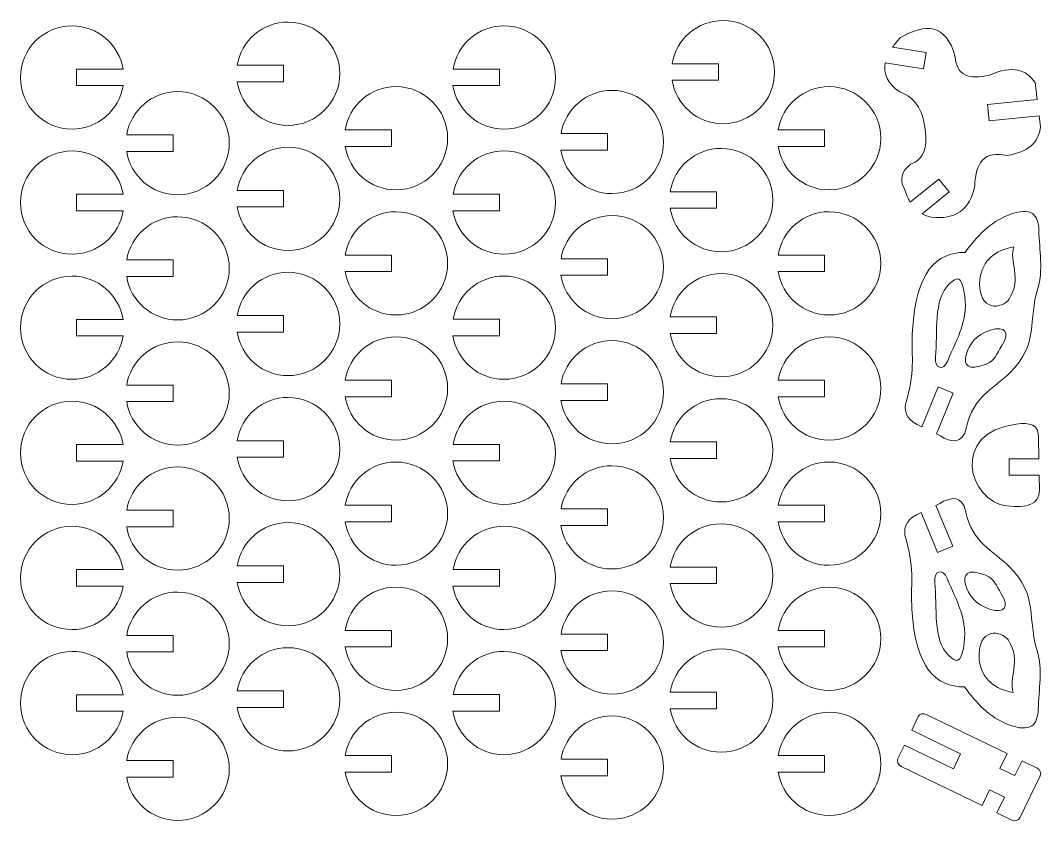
# Model space of a CAD drawing. Header units: millimetres. Extents: x -44 to 217, y -20 to 184.
# Drawn here: x -44.4 to 79.3, y -18.8 to 78.1 of the extents above; entities that cross this region are included whole.
import ezdxf

# ---------------------------------------------------------------- set-up
doc = ezdxf.new("R2010")
doc.units = ezdxf.units.MM
doc.linetypes.add('K5LT_THIN', pattern=[0])
doc.layers.add('Layer 1', color=7, linetype='Continuous')

msp = doc.modelspace()

# ---------------------------------------------------------------- linework, layer by layer
at = {"layer": 'Layer 1', "color": 7, "linetype": 'K5LT_THIN', "lineweight": 18}
for p, q in [((65.11, 74.21), (61.06, 74.85)), ((64.8, 72.25), (65.11, 74.21)), ((-37.64, 70.21), (-37.64, 72.21)), ((-37.64, 72.21), (-32.02, 72.21)), ((-12.6, 72.67), (-18.22, 72.67)), ((-12.6, 70.67), (-12.6, 72.67)), ((13.51, 72.22), (7.9, 72.22)), ((13.51, 70.22), (13.51, 72.22)), ((40.01, 72.86), (34.39, 72.86)), ((40.01, 70.86), (40.01, 72.86)), ((60.18, 72.98), (64.8, 72.25)), ((-18.22, 70.67), (-12.6, 70.67)), ((34.39, 70.86), (40.01, 70.86)), ((78.29, 70.59), (78.54, 68.55)), ((-32.02, 70.21), (-37.64, 70.21)), ((7.89, 70.22), (13.51, 70.22)), ((78.54, 68.55), (72.54, 67.92)), ((72.54, 67.92), (72.75, 65.95)), ((72.75, 65.95), (78.78, 66.58)), ((78.78, 66.58), (78.94, 65.24)), ((0.46, 64.86), (-5.16, 64.86)), ((0.46, 62.86), (0.46, 64.86)), ((26.57, 64.41), (20.96, 64.41)), ((26.57, 62.41), (26.57, 64.41)), ((52.84, 64.86), (47.22, 64.86)), ((52.84, 62.86), (52.84, 64.86)), ((-25.96, 64.26), (-31.58, 64.26)), ((-25.96, 62.26), (-25.96, 64.26)), ((-31.58, 62.26), (-25.96, 62.26)), ((-5.16, 62.86), (0.46, 62.86)), ((20.95, 62.41), (26.57, 62.41)), ((47.22, 62.86), (52.84, 62.86)), ((66.65, 58.92), (63.2, 56.13)), ((67.91, 57.37), (66.65, 58.92)), ((-37.64, 55.08), (-37.64, 57.08)), ((-37.64, 57.08), (-32.02, 57.08)), ((-12.6, 57.54), (-18.22, 57.54)), ((-12.6, 55.54), (-12.6, 57.54)), ((13.51, 57.09), (7.9, 57.09)), ((13.51, 55.09), (13.51, 57.09)), ((39.78, 57.39), (34.16, 57.39)), ((39.78, 55.39), (39.78, 57.39)), ((64.64, 54.73), (67.91, 57.37)), ((-32.02, 55.08), (-37.64, 55.08)), ((-18.22, 55.54), (-12.6, 55.54)), ((7.89, 55.09), (13.51, 55.09)), ((34.16, 55.39), (39.78, 55.39)), ((0.46, 49.73), (-5.16, 49.73)), ((0.46, 47.73), (0.46, 49.73)), ((52.84, 49.73), (47.22, 49.73)), ((52.84, 47.73), (52.84, 49.73)), ((-25.96, 49.13), (-31.58, 49.13)), ((-25.96, 47.13), (-25.96, 49.13)), ((26.57, 49.28), (20.96, 49.28)), ((26.57, 47.28), (26.57, 49.28)), ((-31.58, 47.13), (-25.96, 47.13)), ((-5.16, 47.73), (0.46, 47.73)), ((20.95, 47.28), (26.57, 47.28)), ((47.22, 47.73), (52.84, 47.73)), ((-12.6, 42.41), (-18.22, 42.41)), ((-12.6, 40.41), (-12.6, 42.41)), ((39.78, 42.26), (34.16, 42.26)), ((39.78, 40.26), (39.78, 42.26)), ((-37.64, 39.95), (-37.64, 41.95)), ((-37.64, 41.95), (-32.02, 41.95)), ((13.51, 41.96), (7.9, 41.96)), ((13.51, 39.96), (13.51, 41.96)), ((-32.02, 39.95), (-37.64, 39.95)), ((-18.22, 40.41), (-12.6, 40.41)), ((7.89, 39.96), (13.51, 39.96)), ((34.16, 40.26), (39.78, 40.26)), ((-25.96, 34), (-31.58, 34)), ((-25.96, 32), (-25.96, 34)), ((0.46, 34.6), (-5.16, 34.6)), ((0.46, 32.6), (0.46, 34.6)), ((26.57, 34.15), (20.96, 34.15)), ((26.57, 32.15), (26.57, 34.15)), ((52.84, 34.6), (47.22, 34.6)), ((52.84, 32.6), (52.84, 34.6)), ((64.58, 28.96), (66.58, 33.78)), ((66.58, 33.78), (68.41, 33.02)), ((-5.16, 32.6), (0.46, 32.6)), ((47.22, 32.6), (52.84, 32.6)), ((68.41, 33.02), (66.37, 28.09)), ((-31.58, 32), (-25.96, 32)), ((20.95, 32.15), (26.57, 32.15)), ((64.02, 29.23), (64.58, 28.96)), ((-12.6, 27.28), (-18.22, 27.28)), ((-12.6, 25.28), (-12.6, 27.28)), ((66.37, 28.09), (66.86, 27.85)), ((78.73, 27.67), (78.77, 25.1)), ((-37.64, 24.82), (-37.64, 26.82)), ((-37.64, 26.82), (-32.02, 26.82)), ((13.51, 26.83), (7.9, 26.83)), ((13.51, 24.83), (13.51, 26.83)), ((39.78, 27.13), (34.16, 27.13)), ((39.78, 25.13), (39.78, 27.13)), ((-32.02, 24.82), (-37.64, 24.82)), ((-18.22, 25.28), (-12.6, 25.28)), ((7.89, 24.83), (13.51, 24.83)), ((34.16, 25.13), (39.78, 25.13)), ((78.77, 25.1), (75.18, 25.1)), ((75.18, 25.1), (75.18, 23.11)), ((75.18, 23.11), (78.8, 23.11)), ((78.8, 23.11), (78.82, 21.28)), ((-25.96, 18.87), (-31.58, 18.87)), ((-25.96, 16.87), (-25.96, 18.87)), ((0.46, 19.47), (-5.16, 19.47)), ((0.46, 17.47), (0.46, 19.47)), ((26.57, 19.02), (20.96, 19.02)), ((26.57, 17.02), (26.57, 19.02)), ((52.84, 19.47), (47.22, 19.47)), ((52.84, 17.47), (52.84, 19.47)), ((63.94, 18.32), (64.5, 18.59)), ((64.5, 18.59), (66.5, 13.76)), ((66.29, 19.46), (66.78, 19.7)), ((68.34, 14.53), (66.29, 19.46)), ((-5.16, 17.47), (0.46, 17.47)), ((47.22, 17.47), (52.84, 17.47)), ((-31.58, 16.87), (-25.96, 16.87)), ((20.95, 17.02), (26.57, 17.02)), ((66.5, 13.76), (68.34, 14.53)), ((-37.64, 9.69), (-37.64, 11.69)), ((-37.64, 11.69), (-32.02, 11.69)), ((-12.6, 12.15), (-18.22, 12.15)), ((-12.6, 10.15), (-12.6, 12.15)), ((13.51, 11.7), (7.9, 11.7)), ((13.51, 9.7), (13.51, 11.7)), ((39.78, 12), (34.16, 12)), ((39.78, 10), (39.78, 12)), ((-18.22, 10.15), (-12.6, 10.15)), ((34.16, 10), (39.78, 10)), ((-32.02, 9.69), (-37.64, 9.69)), ((7.89, 9.7), (13.51, 9.7)), ((-25.96, 3.74), (-31.58, 3.74)), ((-25.96, 1.74), (-25.96, 3.74)), ((0.46, 4.34), (-5.16, 4.34)), ((0.46, 2.34), (0.46, 4.34)), ((26.57, 3.89), (20.96, 3.89)), ((26.57, 1.89), (26.57, 3.89)), ((52.84, 4.34), (47.22, 4.34)), ((52.84, 2.34), (52.84, 4.34)), ((-31.58, 1.74), (-25.96, 1.74)), ((-5.16, 2.34), (0.46, 2.34)), ((20.95, 1.89), (26.57, 1.89)), ((47.22, 2.34), (52.84, 2.34)), ((-37.64, -5.44), (-37.64, -3.44)), ((-37.64, -3.44), (-32.02, -3.44)), ((-12.6, -2.98), (-18.22, -2.98)), ((-12.6, -4.98), (-12.6, -2.98)), ((13.51, -3.43), (7.9, -3.43)), ((13.51, -5.43), (13.51, -3.43)), ((39.78, -3.13), (34.16, -3.13)), ((39.78, -5.13), (39.78, -3.13)), ((-32.02, -5.44), (-37.64, -5.44)), ((-18.22, -4.98), (-12.6, -4.98)), ((7.89, -5.43), (13.51, -5.43)), ((34.16, -5.13), (39.78, -5.13)), ((64.17, -6.09), (63.38, -7.74)), ((74.93, -10.56), (65.13, -5.81)), ((63.38, -7.74), (69.28, -10.6)), ((62.51, -9.53), (61.71, -11.17)), ((68.42, -12.39), (62.51, -9.53)), ((0.46, -10.79), (-5.16, -10.79)), ((0.46, -12.79), (0.46, -10.79)), ((52.84, -10.79), (47.22, -10.79)), ((52.84, -12.79), (52.84, -10.79)), ((69.28, -10.6), (68.42, -12.39)), ((74.05, -12.35), (74.93, -10.56)), ((-25.96, -11.39), (-31.58, -11.39)), ((-25.96, -13.39), (-25.96, -11.39)), ((26.57, -11.24), (20.96, -11.24)), ((26.57, -13.24), (26.57, -11.24)), ((62.09, -12.1), (71.88, -16.85)), ((75.84, -13.22), (74.05, -12.35)), ((76.72, -11.43), (75.84, -13.22)), ((78.54, -12.31), (76.72, -11.43)), ((-31.58, -13.39), (-25.96, -13.39)), ((-5.16, -12.79), (0.46, -12.79)), ((20.95, -13.24), (26.57, -13.24)), ((47.22, -12.79), (52.84, -12.79)), ((76.45, -18.31), (78.91, -13.24)), ((71.88, -16.85), (72.8, -14.95)), ((72.8, -14.95), (74.59, -15.82)), ((74.59, -15.82), (73.67, -17.71)), ((73.67, -17.71), (75.5, -18.6))]:
    msp.add_line(p, q, dxfattribs=at)
for points in [[(34.39, 72.86), (34.87, 75.83), (37.45, 78.09), (40.55, 78.09), (44, 78.09), (46.79, 75.3), (46.79, 68.4), (44, 65.61), (40.55, 65.61)], [(-32.02, 72.21), (-32.51, 75.18), (-35.08, 77.44), (-38.18, 77.44), (-41.63, 77.44), (-44.43, 74.65), (-44.43, 67.75), (-41.63, 64.96), (-38.18, 64.96)], [(-18.22, 72.67), (-17.73, 75.63), (-15.16, 77.9), (-12.06, 77.9), (-8.61, 77.9), (-5.81, 75.1), (-5.81, 68.21), (-8.61, 65.41), (-12.06, 65.41)], [(7.9, 72.22), (8.38, 75.18), (10.96, 77.45), (14.06, 77.45), (17.51, 77.45), (20.3, 74.65), (20.3, 67.76), (17.51, 64.96), (14.06, 64.96)], [(-31.58, 64.26), (-31.09, 67.23), (-28.52, 69.49), (-25.42, 69.49), (-21.97, 69.49), (-19.17, 66.7), (-19.17, 59.8), (-21.97, 57.01), (-25.42, 57.01)], [(-5.16, 64.86), (-4.68, 67.83), (-2.1, 70.09), (1, 70.09), (4.45, 70.09), (7.24, 67.3), (7.24, 60.4), (4.45, 57.61), (1, 57.61)], [(20.96, 64.41), (21.44, 67.38), (24.01, 69.64), (27.12, 69.64), (30.56, 69.64), (33.36, 66.85), (33.36, 59.95), (30.56, 57.16), (27.12, 57.16)], [(47.22, 64.86), (47.71, 67.83), (50.28, 70.09), (53.38, 70.09), (56.83, 70.09), (59.63, 67.3), (59.63, 60.4), (56.83, 57.61), (53.38, 57.61)], [(-32.02, 57.08), (-32.51, 60.05), (-35.08, 62.31), (-38.18, 62.31), (-41.63, 62.31), (-44.43, 59.52), (-44.43, 52.62), (-41.63, 49.83), (-38.18, 49.83)], [(-18.22, 57.54), (-17.73, 60.5), (-15.16, 62.77), (-12.06, 62.77), (-8.61, 62.77), (-5.81, 59.97), (-5.81, 53.08), (-8.61, 50.28), (-12.06, 50.28)], [(7.9, 57.09), (8.38, 60.05), (10.96, 62.32), (14.06, 62.32), (17.51, 62.32), (20.3, 59.52), (20.3, 52.63), (17.51, 49.83), (14.06, 49.83)], [(34.16, 57.39), (34.65, 60.35), (37.22, 62.62), (40.33, 62.62), (43.77, 62.62), (46.57, 59.82), (46.57, 52.93), (43.77, 50.13), (40.33, 50.13)], [(-5.16, 49.73), (-4.68, 52.7), (-2.1, 54.96), (1, 54.96), (4.45, 54.96), (7.24, 52.17), (7.24, 45.27), (4.45, 42.48), (1, 42.48)], [(20.96, 49.28), (21.44, 52.25), (24.01, 54.51), (27.12, 54.51), (30.56, 54.51), (33.36, 51.72), (33.36, 44.82), (30.56, 42.03), (27.12, 42.03)], [(47.22, 49.73), (47.71, 52.7), (50.28, 54.96), (53.38, 54.96), (56.83, 54.96), (59.63, 52.17), (59.63, 45.27), (56.83, 42.48), (53.38, 42.48)], [(-31.58, 49.13), (-31.09, 52.1), (-28.52, 54.36), (-25.42, 54.36), (-21.97, 54.36), (-19.17, 51.57), (-19.17, 44.67), (-21.97, 41.88), (-25.42, 41.88)], [(-32.02, 41.95), (-32.51, 44.92), (-35.08, 47.18), (-38.18, 47.18), (-41.63, 47.18), (-44.43, 44.39), (-44.43, 37.49), (-41.63, 34.7), (-38.18, 34.7)], [(-18.22, 42.41), (-17.73, 45.37), (-15.16, 47.64), (-12.06, 47.64), (-8.61, 47.64), (-5.81, 44.84), (-5.81, 37.95), (-8.61, 35.15), (-12.06, 35.15)], [(7.9, 41.96), (8.38, 44.92), (10.96, 47.19), (14.06, 47.19), (17.51, 47.19), (20.3, 44.39), (20.3, 37.5), (17.51, 34.7), (14.06, 34.7)], [(34.16, 42.26), (34.65, 45.22), (37.22, 47.49), (40.33, 47.49), (43.77, 47.49), (46.57, 44.69), (46.57, 37.8), (43.77, 35), (40.33, 35)], [(-5.16, 34.6), (-4.68, 37.57), (-2.1, 39.83), (1, 39.83), (4.45, 39.83), (7.24, 37.04), (7.24, 30.14), (4.45, 27.35), (1, 27.35)], [(47.22, 34.6), (47.71, 37.57), (50.28, 39.83), (53.38, 39.83), (56.83, 39.83), (59.63, 37.04), (59.63, 30.14), (56.83, 27.35), (53.38, 27.35)], [(-31.58, 34), (-31.09, 36.97), (-28.52, 39.23), (-25.42, 39.23), (-21.97, 39.23), (-19.17, 36.44), (-19.17, 29.54), (-21.97, 26.75), (-25.42, 26.75)], [(20.96, 34.15), (21.44, 37.12), (24.01, 39.38), (27.12, 39.38), (30.56, 39.38), (33.36, 36.59), (33.36, 29.69), (30.56, 26.9), (27.12, 26.9)], [(-18.22, 27.28), (-17.73, 30.24), (-15.16, 32.51), (-12.06, 32.51), (-8.61, 32.51), (-5.81, 29.71), (-5.81, 22.82), (-8.61, 20.02), (-12.06, 20.02)], [(34.16, 27.13), (34.65, 30.09), (37.22, 32.36), (40.33, 32.36), (43.77, 32.36), (46.57, 29.56), (46.57, 22.67), (43.77, 19.87), (40.33, 19.87)], [(-32.02, 26.82), (-32.51, 29.79), (-35.08, 32.05), (-38.18, 32.05), (-41.63, 32.05), (-44.43, 29.26), (-44.43, 22.36), (-41.63, 19.57), (-38.18, 19.57)], [(7.9, 26.83), (8.38, 29.79), (10.96, 32.06), (14.06, 32.06), (17.51, 32.06), (20.3, 29.26), (20.3, 22.37), (17.51, 19.57), (14.06, 19.57)], [(-31.58, 18.87), (-31.09, 21.84), (-28.52, 24.1), (-25.42, 24.1), (-21.97, 24.1), (-19.17, 21.31), (-19.17, 14.41), (-21.97, 11.62), (-25.42, 11.62)], [(-5.16, 19.47), (-4.68, 22.44), (-2.1, 24.7), (1, 24.7), (4.45, 24.7), (7.24, 21.91), (7.24, 15.01), (4.45, 12.22), (1, 12.22)], [(20.96, 19.02), (21.44, 21.99), (24.01, 24.25), (27.12, 24.25), (30.56, 24.25), (33.36, 21.46), (33.36, 14.56), (30.56, 11.77), (27.12, 11.77)], [(47.22, 19.47), (47.71, 22.44), (50.28, 24.7), (53.38, 24.7), (56.83, 24.7), (59.63, 21.91), (59.63, 15.01), (56.83, 12.22), (53.38, 12.22)], [(-18.22, 12.15), (-17.73, 15.11), (-15.16, 17.38), (-12.06, 17.38), (-8.61, 17.38), (-5.81, 14.58), (-5.81, 7.69), (-8.61, 4.89), (-12.06, 4.89)], [(-32.02, 11.69), (-32.51, 14.66), (-35.08, 16.93), (-38.18, 16.93), (-41.63, 16.93), (-44.43, 14.13), (-44.43, 7.23), (-41.63, 4.44), (-38.18, 4.44)], [(7.9, 11.7), (8.38, 14.66), (10.96, 16.93), (14.06, 16.93), (17.51, 16.93), (20.3, 14.13), (20.3, 7.24), (17.51, 4.44), (14.06, 4.44)], [(34.16, 12), (34.65, 14.96), (37.22, 17.23), (40.33, 17.23), (43.77, 17.23), (46.57, 14.43), (46.57, 7.54), (43.77, 4.74), (40.33, 4.74)], [(-31.58, 3.74), (-31.09, 6.71), (-28.52, 8.97), (-25.42, 8.97), (-21.97, 8.97), (-19.17, 6.18), (-19.17, -0.72), (-21.97, -3.51), (-25.42, -3.51)], [(-5.16, 4.34), (-4.68, 7.31), (-2.1, 9.57), (1, 9.57), (4.45, 9.57), (7.24, 6.78), (7.24, -0.12), (4.45, -2.91), (1, -2.91)], [(20.96, 3.89), (21.44, 6.86), (24.01, 9.12), (27.12, 9.12), (30.56, 9.12), (33.36, 6.33), (33.36, -0.57), (30.56, -3.36), (27.12, -3.36)], [(47.22, 4.34), (47.71, 7.31), (50.28, 9.57), (53.38, 9.57), (56.83, 9.57), (59.63, 6.78), (59.63, -0.12), (56.83, -2.91), (53.38, -2.91)], [(-32.02, -3.44), (-32.51, -0.47), (-35.08, 1.8), (-38.18, 1.8), (-41.63, 1.8), (-44.43, -1), (-44.43, -7.9), (-41.63, -10.69), (-38.18, -10.69)], [(-18.22, -2.98), (-17.73, -0.02), (-15.16, 2.25), (-12.06, 2.25), (-8.61, 2.25), (-5.81, -0.55), (-5.81, -7.44), (-8.61, -10.24), (-12.06, -10.24)], [(7.9, -3.43), (8.38, -0.47), (10.96, 1.8), (14.06, 1.8), (17.51, 1.8), (20.3, -1), (20.3, -7.89), (17.51, -10.69), (14.06, -10.69)], [(34.16, -3.13), (34.65, -0.17), (37.22, 2.1), (40.33, 2.1), (43.77, 2.1), (46.57, -0.7), (46.57, -7.59), (43.77, -10.39), (40.33, -10.39)], [(-31.58, -11.39), (-31.09, -8.42), (-28.52, -6.16), (-25.42, -6.16), (-21.97, -6.16), (-19.17, -8.95), (-19.17, -15.85), (-21.97, -18.64), (-25.42, -18.64)], [(-5.16, -10.79), (-4.68, -7.82), (-2.1, -5.56), (1, -5.56), (4.45, -5.56), (7.24, -8.35), (7.24, -15.25), (4.45, -18.04), (1, -18.04)], [(20.96, -11.24), (21.44, -8.27), (24.01, -6.01), (27.12, -6.01), (30.56, -6.01), (33.36, -8.8), (33.36, -15.7), (30.56, -18.49), (27.12, -18.49)], [(47.22, -10.79), (47.71, -7.82), (50.28, -5.56), (53.38, -5.56), (56.83, -5.56), (59.63, -8.35), (59.63, -15.25), (56.83, -18.04), (53.38, -18.04)]]:
    msp.add_open_spline(points, degree=3, knots=[0, 0, 0, 0, 0.333333, 0.333333, 0.333333, 0.666667, 0.666667, 1, 1, 1, 1], dxfattribs=at)
for points in [[(62.01, 76.02), (65.08, 77.79), (67.53, 77.73), (68.65, 73.67)], [(61.06, 74.85), (61.32, 75.23), (61.64, 75.62), (62.01, 76.02)], [(68.65, 73.67), (68.77, 71.45), (70.29, 70.89), (72.78, 71.48)], [(61.93, 69.46), (60.48, 70.46), (59.9, 71.63), (60.18, 72.98)], [(72.78, 71.48), (75.57, 72.72), (77.24, 72.16), (78.29, 70.59)], [(-12.06, 65.41), (-15.17, 65.41), (-17.75, 67.69), (-18.22, 70.67)], [(40.55, 65.61), (37.44, 65.61), (34.86, 67.88), (34.39, 70.86)], [(-38.18, 64.96), (-35.07, 64.96), (-32.49, 67.23), (-32.02, 70.21)], [(14.06, 64.96), (10.95, 64.96), (8.37, 67.24), (7.89, 70.22)], [(64.93, 65.41), (64.55, 67.8), (63.42, 68.92), (61.93, 69.46)], [(63.23, 60.71), (64.84, 61.28), (65.41, 62.85), (64.93, 65.41)], [(78.94, 65.24), (78.78, 63.33), (77.43, 62.17), (74.89, 61.76)], [(-25.42, 57.01), (-28.53, 57.01), (-31.11, 59.28), (-31.58, 62.26)], [(1, 57.61), (-2.11, 57.61), (-4.69, 59.88), (-5.16, 62.86)], [(27.12, 57.16), (24.01, 57.16), (21.43, 59.43), (20.95, 62.41)], [(53.38, 57.61), (50.27, 57.61), (47.69, 59.88), (47.22, 62.86)], [(74.89, 61.76), (72.22, 62.38), (71.08, 60.95), (71, 58.11)], [(62.5, 57.71), (61.87, 58.83), (62.12, 59.83), (63.23, 60.71)], [(63.2, 56.13), (62.92, 56.58), (62.68, 57.11), (62.5, 57.71)], [(71, 58.11), (70.44, 55.23), (68.68, 53.96), (65.74, 54.31)], [(78.75, 52.71), (78.71, 54.52), (77.95, 55.7), (75.07, 54.57)], [(-38.18, 49.83), (-35.07, 49.83), (-32.49, 52.1), (-32.02, 55.08)], [(-12.06, 50.28), (-15.17, 50.28), (-17.75, 52.56), (-18.22, 55.54)], [(14.06, 49.83), (10.95, 49.83), (8.37, 52.11), (7.89, 55.09)], [(40.33, 50.13), (37.21, 50.13), (34.63, 52.41), (34.16, 55.39)], [(65.74, 54.31), (65.33, 54.4), (64.97, 54.54), (64.64, 54.73)], [(75.07, 54.57), (72.82, 53.7), (71.26, 51.96), (69.83, 50.05)], [(78.62, 45.7), (79.32, 47.93), (78.81, 50.37), (78.75, 52.71)], [(69.83, 50.05), (66.37, 50.02), (63.87, 47.77), (63.48, 40.64)], [(75.73, 50.71), (73.47, 50.31), (71.98, 49.14), (71.61, 46.85)], [(75.16, 44.41), (76.76, 46.84), (75.11, 49.14), (75.73, 50.71)], [(-25.42, 41.88), (-28.53, 41.88), (-31.11, 44.15), (-31.58, 47.13)], [(1, 42.48), (-2.11, 42.48), (-4.69, 44.75), (-5.16, 47.73)], [(27.12, 42.03), (24.01, 42.03), (21.43, 44.3), (20.95, 47.28)], [(53.38, 42.48), (50.27, 42.48), (47.69, 44.75), (47.22, 47.73)], [(69.7, 45.39), (69.34, 47.16), (68.9, 47.17), (67.92, 46.23)], [(67.92, 46.23), (65.93, 44.33), (66.56, 40.38), (66.24, 37.4)], [(71.61, 46.85), (71.32, 42.64), (74.39, 43.25), (75.16, 44.41)], [(67.74, 36.95), (68.82, 39.63), (70.39, 41.97), (69.7, 45.39)], [(75.25, 35.49), (78.81, 39), (77.42, 41.87), (78.62, 45.7)], [(74.27, 38.77), (75.31, 40.44), (74.7, 41.2), (72.89, 40.64)], [(-38.18, 34.7), (-35.07, 34.7), (-32.49, 36.97), (-32.02, 39.95)], [(-12.06, 35.15), (-15.17, 35.15), (-17.75, 37.43), (-18.22, 40.41)], [(14.06, 34.7), (10.95, 34.7), (8.37, 36.98), (7.89, 39.96)], [(40.33, 35), (37.21, 35), (34.63, 37.28), (34.16, 40.26)], [(63.48, 40.64), (63.23, 37.8), (63.92, 36.27), (62.73, 32.11)], [(72.89, 40.64), (71.13, 40.09), (70.34, 38.97), (69.96, 37.66)], [(72.4, 36.55), (73.5, 37.01), (73.64, 37.76), (74.27, 38.77)], [(66.24, 37.4), (66.08, 36.01), (67.21, 35.63), (67.74, 36.95)], [(69.96, 37.66), (69.63, 36.52), (70.1, 35.59), (72.4, 36.55)], [(70.01, 28.92), (70.79, 32.6), (73.25, 33.52), (75.25, 35.49)], [(1, 27.35), (-2.11, 27.35), (-4.69, 29.62), (-5.16, 32.6)], [(53.38, 27.35), (50.27, 27.35), (47.69, 29.62), (47.22, 32.6)], [(-25.42, 26.75), (-28.53, 26.75), (-31.11, 29.02), (-31.58, 32)], [(27.12, 26.9), (24.01, 26.9), (21.43, 29.17), (20.95, 32.15)], [(62.73, 32.11), (62.41, 31), (62.65, 29.99), (64.02, 29.23)], [(66.86, 27.85), (68.04, 27.14), (69.53, 26.67), (70.01, 28.92)], [(74.86, 19.39), (70.3, 19.89), (67.92, 28.24), (76.03, 29.29)], [(76.03, 29.29), (77.67, 29.51), (78.71, 29.27), (78.73, 27.67)], [(-38.18, 19.57), (-35.07, 19.57), (-32.49, 21.85), (-32.02, 24.82)], [(-12.06, 20.02), (-15.17, 20.02), (-17.75, 22.3), (-18.22, 25.28)], [(14.06, 19.57), (10.95, 19.57), (8.37, 21.85), (7.89, 24.83)], [(40.33, 19.87), (37.21, 19.87), (34.63, 22.15), (34.16, 25.13)], [(78.82, 21.28), (78.85, 19.59), (77.39, 19.11), (74.86, 19.39)], [(66.78, 19.7), (67.97, 20.41), (69.46, 20.87), (69.93, 18.63)], [(69.93, 18.63), (70.71, 14.95), (73.18, 14.03), (75.17, 12.06)], [(1, 12.22), (-2.11, 12.22), (-4.69, 14.49), (-5.16, 17.47)], [(53.38, 12.22), (50.27, 12.22), (47.69, 14.49), (47.22, 17.47)], [(62.65, 15.44), (62.34, 16.55), (62.58, 17.56), (63.94, 18.32)], [(-25.42, 11.62), (-28.53, 11.62), (-31.11, 13.89), (-31.58, 16.87)], [(27.12, 11.77), (24.01, 11.77), (21.43, 14.04), (20.95, 17.02)], [(63.41, 6.91), (63.16, 9.75), (63.84, 11.28), (62.65, 15.44)], [(66.16, 10.15), (66.01, 11.54), (67.14, 11.92), (67.67, 10.6)], [(69.89, 9.89), (69.56, 11.03), (70.02, 11.95), (72.33, 11)], [(75.17, 12.06), (78.73, 8.55), (77.34, 5.68), (78.54, 1.85)], [(-12.06, 4.89), (-15.17, 4.89), (-17.75, 7.17), (-18.22, 10.15)], [(40.33, 4.74), (37.21, 4.74), (34.63, 7.02), (34.16, 10)], [(67.85, 1.32), (65.86, 3.22), (66.49, 7.17), (66.16, 10.15)], [(67.67, 10.6), (68.74, 7.92), (70.32, 5.58), (69.62, 2.16)], [(72.33, 11), (73.43, 10.54), (73.57, 9.79), (74.19, 8.78)], [(-38.18, 4.44), (-35.07, 4.44), (-32.49, 6.72), (-32.02, 9.69)], [(14.06, 4.44), (10.95, 4.44), (8.37, 6.72), (7.89, 9.7)], [(72.82, 6.91), (71.06, 7.46), (70.27, 8.58), (69.89, 9.89)], [(74.19, 8.78), (75.23, 7.11), (74.62, 6.35), (72.82, 6.91)], [(69.76, -2.5), (66.29, -2.47), (63.79, -0.22), (63.41, 6.91)], [(71.53, 0.7), (71.25, 4.91), (74.32, 4.3), (75.08, 3.14)], [(75.08, 3.14), (76.68, 0.71), (75.03, -1.59), (75.66, -3.16)], [(-25.42, -3.51), (-28.53, -3.51), (-31.11, -1.24), (-31.58, 1.74)], [(1, -2.91), (-2.11, -2.91), (-4.69, -0.64), (-5.16, 2.34)], [(27.12, -3.36), (24.01, -3.36), (21.43, -1.09), (20.95, 1.89)], [(53.38, -2.91), (50.27, -2.91), (47.69, -0.64), (47.22, 2.34)], [(69.62, 2.16), (69.26, 0.39), (68.83, 0.38), (67.85, 1.32)], [(78.54, 1.85), (79.25, -0.38), (78.73, -2.82), (78.68, -5.16)], [(75.66, -3.16), (73.4, -2.76), (71.9, -1.59), (71.53, 0.7)], [(74.99, -7.02), (72.74, -6.15), (71.19, -4.41), (69.76, -2.5)], [(-38.18, -10.69), (-35.07, -10.69), (-32.49, -8.41), (-32.02, -5.44)], [(-12.06, -10.24), (-15.17, -10.24), (-17.75, -7.96), (-18.22, -4.98)], [(14.06, -10.69), (10.95, -10.69), (8.37, -8.41), (7.89, -5.43)], [(40.33, -10.39), (37.21, -10.39), (34.63, -8.11), (34.16, -5.13)], [(65.13, -5.81), (64.77, -5.63), (64.33, -5.76), (64.17, -6.09)], [(78.68, -5.16), (78.63, -6.97), (77.88, -8.15), (74.99, -7.02)], [(61.71, -11.17), (61.55, -11.5), (61.72, -11.92), (62.09, -12.1)], [(78.91, -13.24), (79.08, -12.9), (78.91, -12.49), (78.54, -12.31)], [(-25.42, -18.64), (-28.53, -18.64), (-31.11, -16.37), (-31.58, -13.39)], [(1, -18.04), (-2.11, -18.04), (-4.69, -15.76), (-5.16, -12.79)], [(27.12, -18.49), (24.01, -18.49), (21.43, -16.22), (20.95, -13.24)], [(53.38, -18.04), (50.27, -18.04), (47.69, -15.76), (47.22, -12.79)], [(75.5, -18.6), (75.86, -18.77), (76.29, -18.65), (76.45, -18.31)]]:
    msp.add_open_spline(points, degree=3, dxfattribs=at)

doc.saveas('drawing.dxf')
